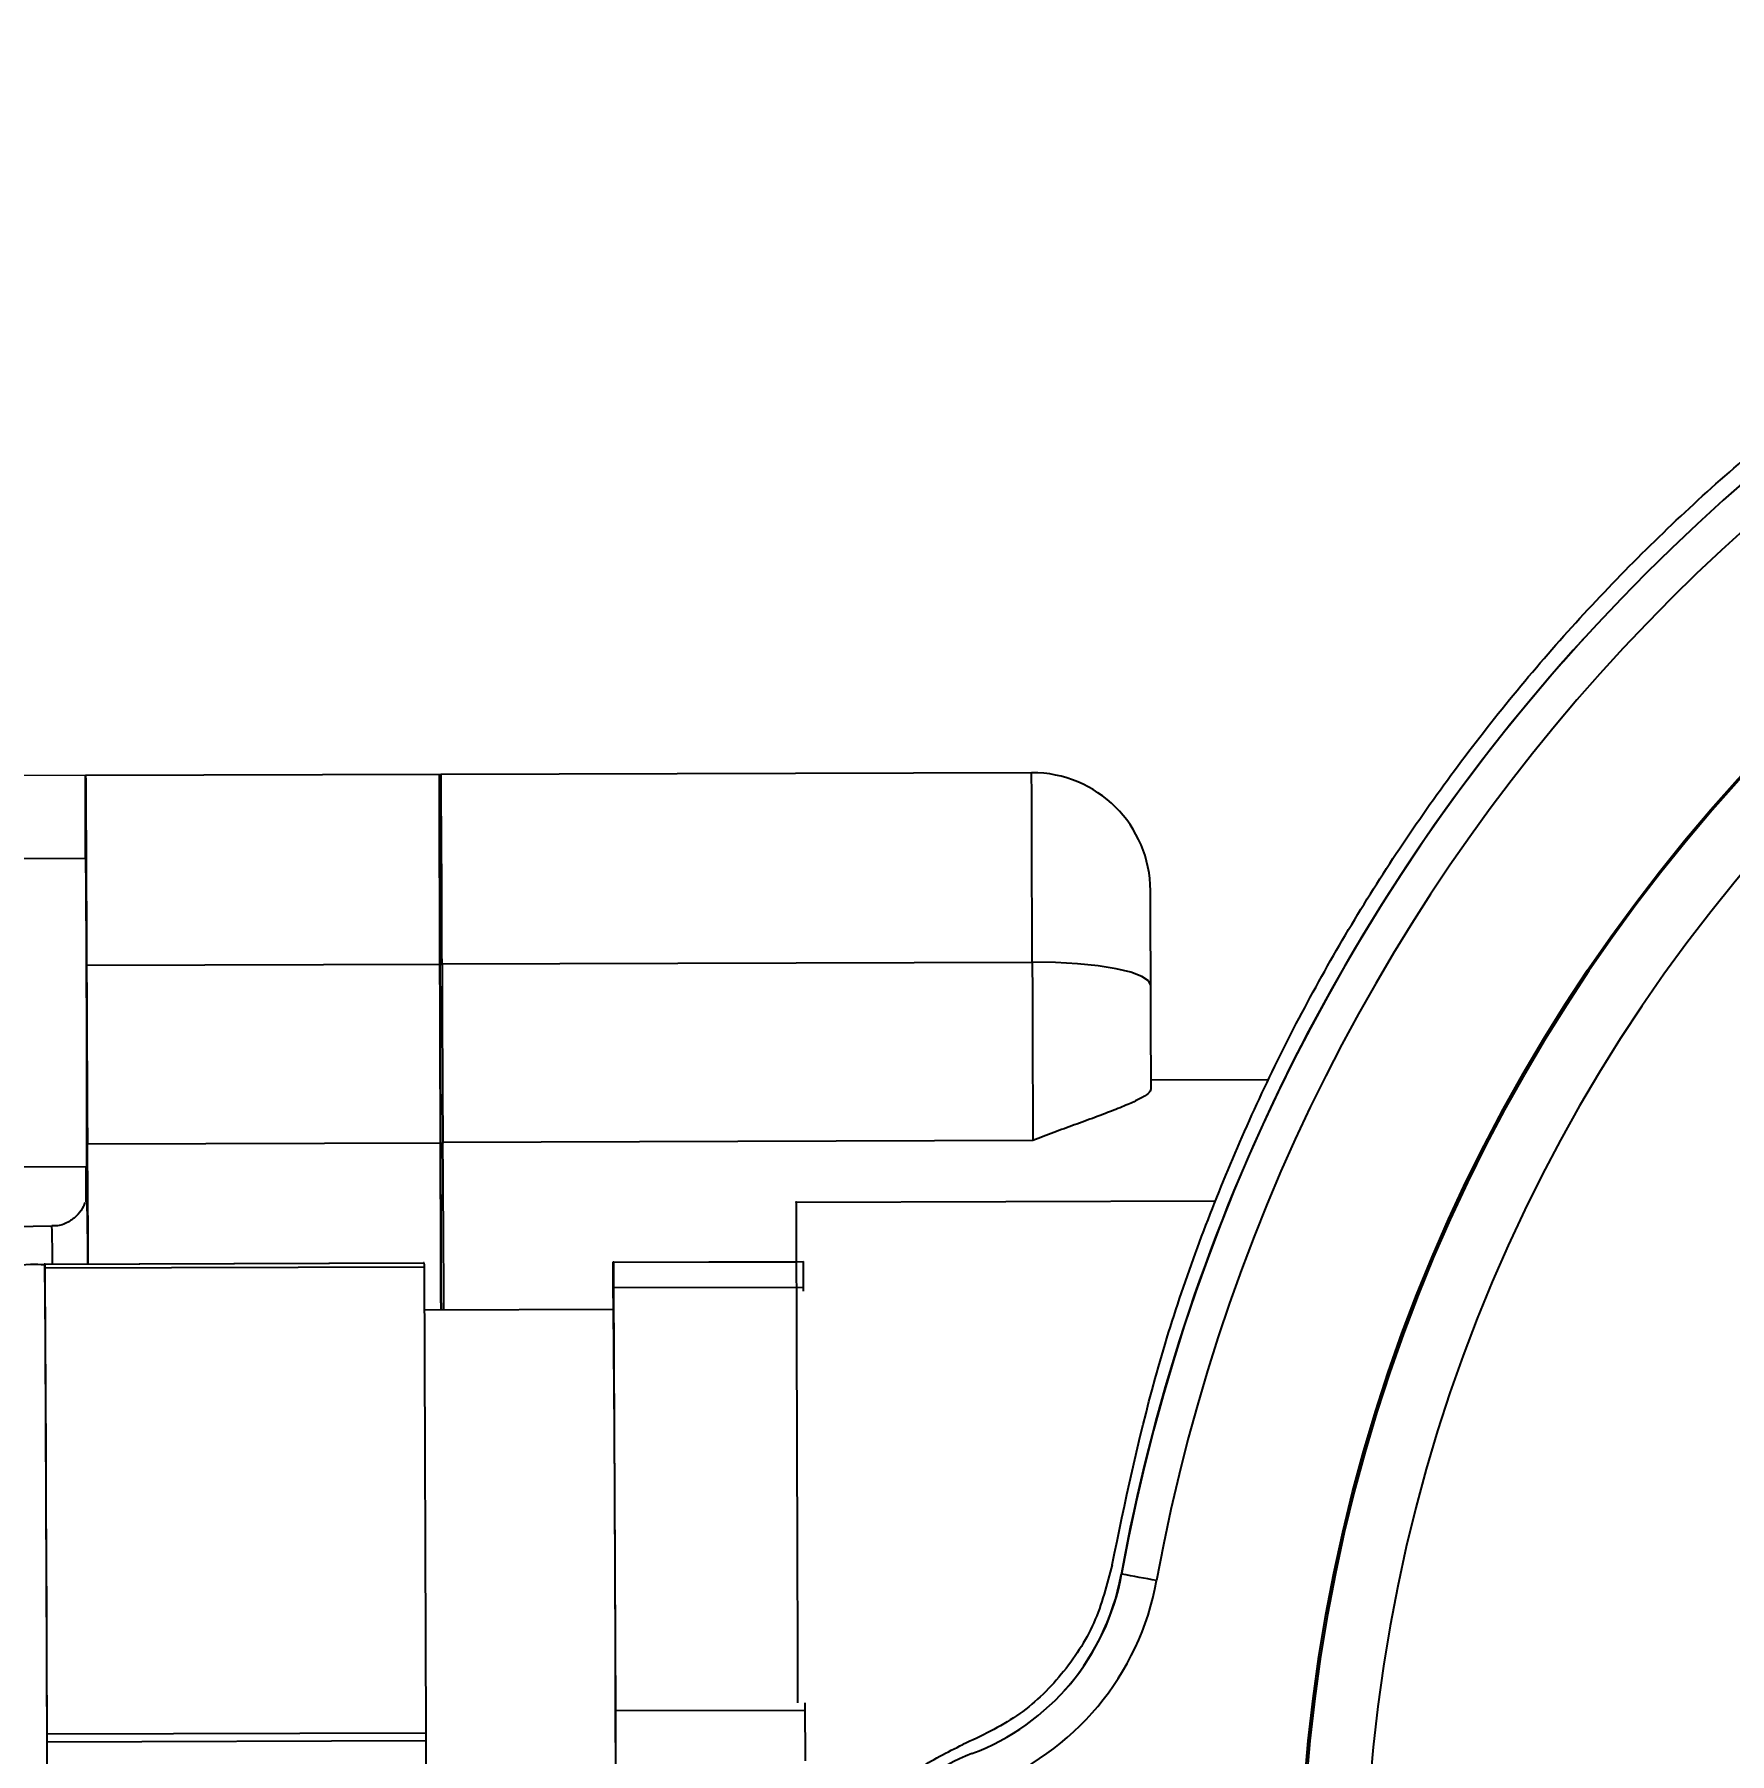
# Model space of a CAD drawing. Header units: millimetres. Extents: x 2462 to 4142, y 835 to 2023.
# Drawn here: x 3527.8 to 3599.3, y 1754.2 to 1826.8 of the extents above; entities that cross this region are included whole.
import ezdxf

# ---------------------------------------------------------------- set-up
doc = ezdxf.new("R2010")
doc.units = ezdxf.units.MM
doc.layers.add('标注', color=3, linetype='Continuous', lineweight=13)
doc.styles.add('SLDTEXTSTYLE1', font='txt.shx', dxfattribs={"width": 0.7, "bigfont": 'gbcbig.shx'})
doc.dimstyles.new('SLDDIMSTYLE12$0', dxfattribs={"dimtxt": 12, "dimasz": 10, "dimexe": 0, "dimexo": 0.0625, "dimgap": 0.875, "dimtad": 1, "dimdec": 1, "dimlfac": 1.8, "dimrnd": 1e-09, "dimzin": 12, "dimdsep": 46, "dimtxsty": 'SLDTEXTSTYLE1', "dimcen": 0.09, "dimdle": 8.16, "dimclrd": 3, "dimclre": 3, "dimadec": 0, "dimazin": 3, "dimtfac": 1, "dimtdec": 1, "dimtofl": 0, "dimtmove": 0, "dimatfit": 3, "dimfxl": 0, "dimfrac": 2, "dimtolj": 1, "dimlwd": 5, "dimlwe": 5, "dimarcsym": 0})

# ---------------------------------------------------------------- blocks, each defined once
blk = doc.blocks.new('*D29')
at = {"layer": 'Defpoints', "color": 0, "transparency": 16777216}
for p in [(3529.964, 1795.464), (3390.314, 1659.464), (3530.36, 1659.464)]:
    blk.add_point(p, dxfattribs=at)
at = {"layer": '标注', "color": 3, "lineweight": 5, "transparency": 16777216}
blk.add_line((3529.902, 1795.464), (3390.314, 1795.464), dxfattribs=at)
at = {"layer": '标注', "color": 3, "linetype": 'Continuous', "lineweight": 5, "transparency": 16777216}
for p, q in [((3390.314, 1785.464), (3390.314, 1669.464)), ((3530.298, 1659.464), (3390.314, 1659.464))]:
    blk.add_line(p, q, dxfattribs=at)
at = {"layer": '标注', "color": 3, "transparency": 16777216}
for points in [[(3388.647, 1785.464), (3391.98, 1785.464), (3390.314, 1795.464)], [(3388.647, 1669.464), (3391.98, 1669.464), (3390.314, 1659.464)]]:
    blk.add_solid(points, dxfattribs=at)
at = {"layer": '标注', "color": 0, "transparency": 16777216, "insert": (3384.439, 1727.464), "char_height": 10, "attachment_point": 5, "rotation": 90, "style": 'SLDTEXTSTYLE1'}
blk.add_mtext('\\A1;136', dxfattribs=at)

msp = doc.modelspace()

# ---------------------------------------------------------------- linework, layer by layer
at = {"color": 7, "linetype": 'Continuous', "lineweight": 25}
for p, q in [((3593.174, 1801.254), (3593.156, 1801.235)), ((3592.285, 1800.261), (3592.29, 1800.266)), ((3544.932, 1795.511), (3529.933, 1795.464)), ((3569.862, 1795.589), (3544.933, 1795.51)), ((3529.944, 1791.964), (3522.944, 1791.942)), ((3544.974, 1787.498), (3529.975, 1787.451)), ((3544.974, 1787.516), (3569.887, 1787.594)), ((3579.871, 1782.62), (3574.903, 1782.605)), ((3545.01, 1779.95), (3530.01, 1779.903)), ((3569.911, 1780.06), (3545.01, 1779.981)), ((3522.984, 1778.942), (3529.984, 1778.964)), ((3529.987, 1777.945), (3529.989, 1777.939)), ((3577.624, 1777.503), (3559.919, 1777.447)), ((3528.511, 1776.441), (3417.875, 1774.741)), ((3528.189, 1774.847), (3544.189, 1774.898)), ((3528.209, 1774.847), (3528.189, 1774.847)), ((3528.228, 1774.847), (3528.209, 1774.847)), ((3528.228, 1774.847), (3544.228, 1774.898)), ((3528.229, 1774.684), (3544.229, 1774.734)), ((3528.27, 1764.848), (3528.229, 1774.684)), ((3544.228, 1774.898), (3544.189, 1774.898)), ((3544.311, 1755.062), (3544.229, 1774.734)), ((3552.191, 1774.923), (3559.927, 1774.947)), ((3552.226, 1774.923), (3552.191, 1774.923)), ((3552.226, 1774.923), (3560.226, 1774.948)), ((3560.226, 1774.948), (3560.226, 1774.948)), ((3552.191, 1773.85), (3552.193, 1772.923)), ((3552.233, 1773.85), (3560.233, 1773.875)), ((3552.307, 1755.996), (3552.233, 1773.85)), ((3560.233, 1773.709), (3560.233, 1773.875)), ((3552.215, 1772.923), (3544.237, 1772.898)), ((3528.311, 1755.011), (3528.27, 1764.848)), ((3573.637, 1761.728), (3573.66, 1761.753)), ((3560.307, 1756.021), (3560.305, 1756.323)), ((3552.307, 1755.996), (3560.307, 1756.021)), ((3528.311, 1755.011), (3544.311, 1755.062)), ((3528.312, 1754.684), (3544.312, 1754.734)), ((3528.333, 1744.848), (3528.312, 1754.684)), ((3544.354, 1735.062), (3544.312, 1754.734))]:
    msp.add_line(p, q, dxfattribs=at)
at = {"color": 7, "linetype": 'Continuous', "lineweight": 25, "flags": 128}
for points in [[(3593.156, 1801.235), (3593.141, 1801.218), (3592.29, 1800.266)], [(3569.887, 1787.594), (3569.881, 1789.462), (3569.876, 1791.182), (3569.871, 1792.688), (3569.867, 1793.923), (3569.864, 1794.839), (3569.862, 1795.401), (3569.862, 1795.589)], [(3529.93, 1791.963), (3529.93, 1792.549), (3529.928, 1793.787), (3529.928, 1794.706), (3529.93, 1795.272), (3529.933, 1795.464), (3529.936, 1795.272), (3529.941, 1794.706), (3529.947, 1793.787), (3529.954, 1792.55), (3529.961, 1791.041), (3529.968, 1789.32), (3529.975, 1787.451)], [(3569.887, 1787.594), (3569.891, 1786.312), (3569.895, 1785.088), (3569.898, 1783.944), (3569.902, 1782.9), (3569.905, 1781.975), (3569.907, 1781.184), (3569.909, 1780.542), (3569.911, 1780.06)], [(3574.89, 1786.607), (3574.793, 1786.803), (3574.508, 1786.99), (3574.046, 1787.162), (3573.423, 1787.312), (3572.665, 1787.434), (3571.801, 1787.524), (3570.862, 1787.578), (3569.887, 1787.594)], [(3529.95, 1777.46), (3529.951, 1778.413), (3529.951, 1778.963)], [(3528.229, 1774.684), (3528.229, 1774.704), (3528.229, 1774.725), (3528.229, 1774.746), (3528.229, 1774.766), (3528.229, 1774.786), (3528.228, 1774.807), (3528.228, 1774.827), (3528.228, 1774.847)], [(3544.229, 1774.734), (3544.229, 1774.755), (3544.229, 1774.775), (3544.229, 1774.796), (3544.229, 1774.816), (3544.229, 1774.837), (3544.228, 1774.857), (3544.228, 1774.878), (3544.228, 1774.898)], [(3528.333, 1744.848), (3528.327, 1747.194), (3528.321, 1749.671), (3528.314, 1752.237), (3528.306, 1754.848), (3528.297, 1757.458), (3528.289, 1760.024), (3528.279, 1762.501), (3528.27, 1764.848)], [(3552.313, 1753.85), (3552.313, 1754.118), (3552.312, 1754.386), (3552.311, 1754.655), (3552.31, 1754.923), (3552.309, 1755.191), (3552.308, 1755.46), (3552.308, 1755.728), (3552.307, 1755.996)], [(3560.313, 1753.875), (3560.313, 1754.143), (3560.312, 1754.411), (3560.311, 1754.68), (3560.31, 1754.948), (3560.309, 1755.217), (3560.308, 1755.485), (3560.308, 1755.753), (3560.307, 1756.021)], [(3528.312, 1754.684), (3528.312, 1754.725), (3528.311, 1754.766), (3528.311, 1754.807), (3528.311, 1754.848), (3528.311, 1754.889), (3528.311, 1754.93), (3528.311, 1754.97), (3528.311, 1755.011)], [(3544.312, 1754.734), (3544.311, 1754.775), (3544.311, 1754.816), (3544.311, 1754.857), (3544.311, 1754.898), (3544.311, 1754.939), (3544.311, 1754.98), (3544.311, 1755.021), (3544.311, 1755.062)]]:
    msp.add_lwpolyline(points, dxfattribs=at)
at = {"color": 7, "linetype": 'Continuous', "lineweight": 25}
msp.add_circle((3652.371, 1747.443), 71.202, dxfattribs=at)
for centre, radius, start, end in [((3652.369, 1747.441), 80, 100.30599, 169.69399), ((3652.371, 1747.444), 78.5, 100.30599, 169.69399), ((3652.374, 1747.446), 71.137, 270.00008, 179.99995), ((3652.378, 1747.451), 68.457, 90.00009, 359.99993), ((3652.345, 1747.415), 80, 138.65643, 169.69399), ((2632.825, 1786.718), 912.15, 0.048977, 0.552306), ((3569.877, 1790.589), 5, 0.18036, 90.18036), ((2152.067, 1781.127), 1377.919, 359.91005, 0.450609), ((5632.94, 1793.517), 2087.974, 180.165164, 180.372273), ((5617.94, 1793.47), 2087.974, 180.165164, 180.372273), ((1375.844, 1762.297), 2154.238, 0.333967, 0.468285), ((854.52, 1758.468), 2690.576, 0.307334, 0.457468), ((3540.729, 1777.489), 10.751, 177.56894, 179.93382), ((3373.809, 1774.462), 156.219, 0.1435, 1.27531), ((3480.269, 1774.848), 48.268, 0.00099, 1.89151), ((2430.563, 1763.127), 1097.709, 0.089786, 0.611751), ((5184.87, 1774.659), 1632.68, 179.990748, 180.02841), ((1919.535, 1764.391), 1632.725, 0.331938, 0.3696), ((1927.535, 1764.416), 1632.726, 0.331938, 0.3696), ((1117.094, 1752.079), 2435.21, 0.066914, 0.490422), ((3563.821, 1763.542), 10, 290.58662, 349.69397), ((3563.824, 1763.545), 11.5, 290.58662, 349.69398), ((3563.798, 1763.517), 10, 317.72608, 349.69399), ((3543.567, 1589.966), 174.403, 79.57071, 80.06417), ((1117.152, 1742.451), 2435.183, 359.869926, 0.293437), ((3569.869, 1747.441), 7.2, 110.58678, 249.4134)]:
    msp.add_arc(centre, radius, start, end, dxfattribs=at)
for points in [[(3573.258, 1762.155), (3573.809, 1764.791), (3574.909, 1770.062), (3577.56, 1777.706), (3580.91, 1785.06), (3585, 1792.034), (3589.767, 1798.562), (3595.169, 1804.576), (3601.149, 1810.016), (3607.647, 1814.824), (3614.596, 1818.958), (3621.928, 1822.355), (3629.556, 1825.053), (3634.82, 1826.187), (3637.452, 1826.754)], [(3544.881, 1789.51), (3544.881, 1789.451), (3544.881, 1789.333), (3544.884, 1788.41), (3544.888, 1787.09), (3544.893, 1785.518), (3544.898, 1783.945), (3544.902, 1782.621), (3544.905, 1781.693), (3544.906, 1781.571), (3544.906, 1781.51)], [(3544.911, 1779.981), (3544.91, 1780.312), (3544.908, 1780.974), (3544.902, 1782.752), (3544.895, 1784.948), (3544.89, 1786.66), (3544.887, 1787.516)], [(3574.904, 1782.227), (3574.902, 1782.925), (3574.897, 1784.321), (3574.892, 1785.845), (3574.89, 1786.607)], [(3573.258, 1762.155), (3573.044, 1761.32), (3572.615, 1759.648), (3571.185, 1757.466), (3569.305, 1755.658), (3567.741, 1754.928), (3566.96, 1754.563)]]:
    msp.add_open_spline(points, degree=3, dxfattribs=at)
for points, knots in [([(3544.887, 1787.516), (3544.884, 1788.612), (3544.877, 1790.804), (3544.868, 1793.414), (3544.863, 1795.122), (3544.861, 1795.706), (3544.863, 1795.113), (3544.869, 1793.374), (3544.875, 1791.371), (3544.879, 1789.9), (3544.881, 1789.51)], [0, 0, 0, 0, 0.135847, 0.271695, 0.407542, 0.543389, 0.679236, 0.815084, 0.950931, 1, 1, 1, 1]), ([(3574.89, 1786.607), (3574.888, 1787.14), (3574.885, 1788.237), (3574.881, 1789.554), (3574.878, 1790.443), (3574.878, 1790.552), (3574.877, 1790.604)], [0, 0, 0, 0, 0.242514, 0.5, 0.757486, 1, 1, 1, 1]), ([(3574.904, 1782.227), (3574.879, 1782.169), (3574.828, 1782.047), (3574.457, 1781.826), (3573.924, 1781.577), (3573.275, 1781.315), (3572.508, 1781.027), (3571.684, 1780.726), (3570.798, 1780.402), (3570.206, 1780.174), (3569.911, 1780.06)], [0, 0, 0, 0, 0.1209405, 0.2506085, 0.3698528, 0.4996175, 0.6170472, 0.7497509, 0.8749007, 1, 1, 1, 1]), ([(3544.906, 1781.51), (3544.906, 1781.352), (3544.909, 1780.598), (3544.91, 1780.218), (3544.911, 1779.919)], [0, 0, 0, 0, 0.2100143, 1, 1, 1, 1]), ([(3544.933, 1772.9), (3544.933, 1772.909), (3544.929, 1774.194), (3544.923, 1776.06), (3544.916, 1778.345), (3544.911, 1779.733), (3544.911, 1779.918), (3544.911, 1780.01)], [0, 0, 0, 0, 0.001771, 0.251328, 0.500885, 0.750443, 1, 1, 1, 1]), ([(3544.911, 1780.01), (3544.911, 1779.926), (3544.911, 1779.759), (3544.916, 1778.396), (3544.923, 1776.138), (3544.929, 1774.256), (3544.933, 1772.942), (3544.933, 1772.9)], [0, 0, 0, 0, 0.24795, 0.495901, 0.743851, 0.991802, 1, 1, 1, 1]), ([(3544.911, 1779.981), (3544.913, 1779.243), (3544.918, 1777.768), (3544.925, 1775.313), (3544.931, 1773.47), (3544.933, 1772.9)], [0, 0, 0, 0, 0.408653, 0.817307, 1, 1, 1, 1]), ([(3544.933, 1772.9), (3544.931, 1773.432), (3544.926, 1775.244), (3544.918, 1777.681), (3544.913, 1779.173), (3544.911, 1779.919)], [0, 0, 0, 0, 0.172217, 0.586109, 1, 1, 1, 1]), ([(3529.896, 1777.439), (3529.878, 1777.387), (3529.819, 1777.222), (3529.614, 1776.917), (3529.25, 1776.622), (3528.85, 1776.447), (3528.592, 1776.461), (3528.512, 1776.465)], [0, 0, 0, 0, 0.0991709, 0.3188134, 0.5815151, 0.868955, 1, 1, 1, 1]), ([(3559.919, 1777.439), (3559.919, 1777.442), (3559.919, 1777.546), (3559.92, 1777.174), (3559.923, 1776.282), (3559.928, 1774.721), (3559.934, 1772.629), (3559.942, 1770.04), (3559.952, 1767.031), (3559.962, 1763.686), (3559.974, 1760.097), (3559.982, 1757.598), (3559.986, 1756.335), (3559.986, 1756.323)], [0, 0, 0, 0, 0.002842, 0.11352, 0.224198, 0.334877, 0.445555, 0.556233, 0.666911, 0.777589, 0.888267, 0.998946, 1, 1, 1, 1]), ([(3528.208, 1774.809), (3528.008, 1774.819), (3527.26, 1774.857), (3526.007, 1774.603), (3524.541, 1774.102), (3523.262, 1773.391), (3522.178, 1772.547), (3521.287, 1771.611), (3520.584, 1770.631), (3520.058, 1769.653), (3519.689, 1768.718), (3519.454, 1767.869), (3519.325, 1767.156), (3519.267, 1766.624), (3519.247, 1766.287), (3519.241, 1766.123), (3519.238, 1766.027), (3519.237, 1765.988), (3519.237, 1765.967)], [0, 0, 0, 0, 0.041636, 0.156268, 0.263569, 0.364672, 0.460043, 0.549757, 0.633584, 0.711015, 0.781229, 0.843036, 0.894669, 0.932642, 0.955557, 0.96924, 0.983624, 1, 1, 1, 1]), ([(3562.314, 1747.819), (3562.376, 1748.543), (3562.498, 1749.995), (3563.5, 1751.967), (3564.987, 1753.61), (3566.302, 1754.245), (3566.96, 1754.563)], [0, 0, 0, 0, 0.249032, 0.499354, 0.749677, 1, 1, 1, 1])]:
    msp.add_open_spline(points, degree=3, knots=knots, dxfattribs=at)

# ---------------------------------------------------------------- dimensions: what is measured, and where the dimension line sits
at = {"layer": '标注'}
dim = msp.add_linear_dim(base=(3390.314, 1659.464), p1=(3529.964, 1795.464), p2=(3530.36, 1659.464), angle=90, text='136', dimstyle='SLDDIMSTYLE12$0', override={"dimtxt": 10, "dimtdec": 3, "dimtzin": 0}, dxfattribs=at)
dim.commit()
dim.dimension.update_dxf_attribs({"geometry": '*D29', "text_midpoint": (3384.439, 1727.464)})

doc.saveas('drawing.dxf')
